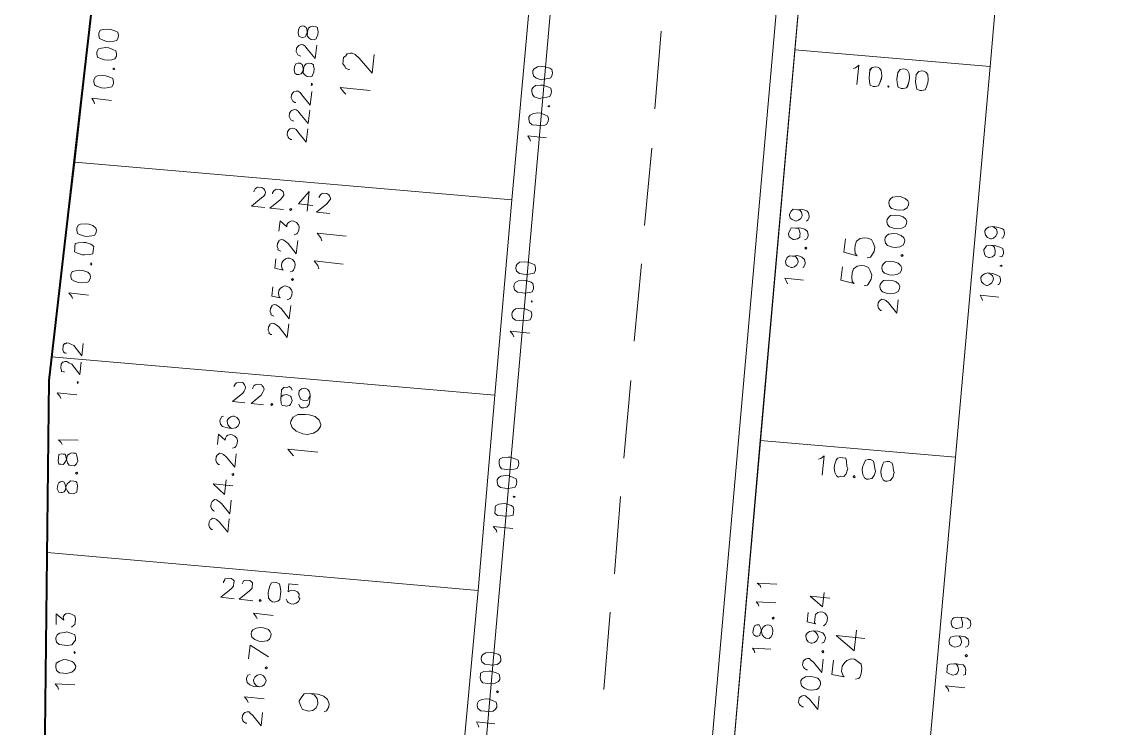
# Model space of a CAD drawing. Header units: metres. Extents: x -977055 to 805873, y -1033982 to 242021.
# Drawn here: x 2360.4 to 2416.5, y 555.5 to 591.7 of the extents above; entities that cross this region are included whole.
import ezdxf

# ---------------------------------------------------------------- set-up
doc = ezdxf.new("R2010")
doc.units = ezdxf.units.M
for name, color, linetype in [('PDF_acera', 7, 'Continuous'), ('PDF_areas por lote', 7, 'Continuous'), ('PDF_COTAS', 7, 'Continuous'), ('PDF_linea de centro', 7, 'Continuous'), ('PDF_LOTES', 7, 'Continuous'), ('PDF_No. lotes', 7, 'Continuous'), ('PDF_Poligono Ceres', 7, 'Continuous')]:
    doc.layers.add(name, color=color, linetype=linetype)

# ---------------------------------------------------------------- blocks, each defined once
blk = doc.blocks.new('CALLE')
at = {"layer": 'PDF_acera', "lineweight": 9}
for points in [[(-252.9576, -89.201952), (-307.105344, -49.702464), (-306.046944, -17.865792), (-307.317024, -16.51104), (-314.76816, -16.257024), (-401.895648, -17.950464), (-475.348608, -28.280448), (-505.661184, -25.18992), (-527.252544, -16.595712), (-544.694976, -0.169344), (-560.697984, 15.706656), (-555.067296, 23.07312), (-538.30224, 6.435072), (-522.299232, -8.67888), (-503.417376, -16.172352), (-483.942816, -18.162144), (-475.517952, -19.008864), (-402.61536, -8.763552), (-314.725824, -7.070112), (-69.8544, -15.410304), (-68.457312, -14.097888), (-67.94928, 1.100736)], [(-560.697984, 15.706656), (-561.248352, 15.02928), (-545.28768, -0.804384), (-527.633568, -17.400096), (-505.872864, -26.03664), (-485.212896, -28.15344), (-475.306272, -29.169504), (-474.58656, -29.084832), (-401.853312, -18.83952), (-314.76816, -17.14608), (-307.698048, -17.400096), (-306.936, -18.20448), (-308.036736, -50.760864), (-307.14768, -50.760864), (-253.465632, -89.921664)]]:
    blk.add_lwpolyline(points, dxfattribs=at)
at = {"layer": 'PDF_areas por lote', "lineweight": 9}
for points in [[(-393.386112, 3.302208), (-393.386112, 3.344544), (-393.343776, 3.38688), (-393.30144, 3.429216), (-393.216768, 3.471552), (-393.08976, 3.471552), (-393.005088, 3.429216), (-392.962752, 3.38688), (-392.920416, 3.344544), (-392.920416, 3.259872), (-392.962752, 3.1752), (-393.047424, 3.048192), (-393.428448, 2.667168), (-392.87808, 2.667168)], [(-392.624064, 3.302208), (-392.624064, 3.344544), (-392.581728, 3.38688), (-392.539392, 3.429216), (-392.45472, 3.471552), (-392.327712, 3.471552), (-392.24304, 3.429216), (-392.200704, 3.38688), (-392.158368, 3.344544), (-392.158368, 3.259872), (-392.200704, 3.1752), (-392.285376, 3.048192), (-392.6664, 2.667168), (-392.116032, 2.667168)], [(-391.523328, 2.667168), (-391.523328, 3.471552), (-391.904352, 2.96352), (-391.311648, 2.96352)], [(-390.718944, 3.302208), (-390.718944, 3.344544), (-390.676608, 3.38688), (-390.634272, 3.429216), (-390.5496, 3.471552), (-390.422592, 3.471552), (-390.33792, 3.429216), (-390.295584, 3.38688), (-390.253248, 3.344544), (-390.253248, 3.259872), (-390.295584, 3.1752), (-390.380256, 3.048192), (-390.76128, 2.667168), (-390.210912, 2.667168)], [(-389.91456, 3.471552), (-389.4912, 3.471552), (-389.70288, 3.1752), (-389.618208, 3.1752), (-389.533536, 3.132864), (-389.4912, 3.090528), (-389.448864, 2.96352), (-389.448864, 2.921184), (-389.4912, 2.794176), (-389.575872, 2.709504), (-389.660544, 2.667168), (-389.787552, 2.667168), (-389.91456, 2.709504), (-389.956896, 2.75184), (-389.999232, 2.836512)], [(-388.729152, 3.344544), (-388.771488, 3.429216), (-388.898496, 3.471552), (-388.940832, 3.471552), (-389.06784, 3.429216), (-389.152512, 3.344544), (-389.194848, 3.132864), (-389.194848, 2.96352), (-389.152512, 2.794176), (-389.06784, 2.709504), (-388.940832, 2.667168), (-388.898496, 2.667168), (-388.813824, 2.709504), (-388.729152, 2.794176), (-388.686816, 2.921184), (-388.686816, 2.96352), (-388.729152, 3.048192), (-388.813824, 3.132864), (-388.898496, 3.1752), (-388.940832, 3.1752), (-389.06784, 3.132864), (-389.152512, 3.048192), (-389.194848, 2.96352)], [(-385.215264, 1.735776), (-385.215264, 1.778112), (-385.172928, 1.862784), (-385.130592, 1.862784), (-385.04592, 1.90512), (-384.918912, 1.90512), (-384.83424, 1.862784), (-384.791904, 1.862784), (-384.749568, 1.778112), (-384.749568, 1.69344), (-384.791904, 1.608768), (-384.876576, 1.48176), (-385.2576, 1.100736), (-384.707232, 1.100736)], [(-384.453216, 1.735776), (-384.453216, 1.778112), (-384.41088, 1.862784), (-384.368544, 1.862784), (-384.283872, 1.90512), (-384.156864, 1.90512), (-384.072192, 1.862784), (-384.029856, 1.862784), (-383.98752, 1.778112), (-383.98752, 1.69344), (-384.029856, 1.608768), (-384.114528, 1.48176), (-384.495552, 1.100736), (-383.945184, 1.100736)], [(-383.267808, 1.90512), (-383.648832, 1.90512), (-383.691168, 1.566432), (-383.648832, 1.608768), (-383.521824, 1.651104), (-383.394816, 1.651104), (-383.310144, 1.608768), (-383.225472, 1.524096), (-383.183136, 1.439424), (-383.183136, 1.354752), (-383.225472, 1.227744), (-383.310144, 1.143072), (-383.394816, 1.100736), (-383.521824, 1.100736), (-383.648832, 1.143072), (-383.691168, 1.185408), (-383.733504, 1.27008)], [(-382.124736, 1.90512), (-382.50576, 1.90512), (-382.548096, 1.566432), (-382.50576, 1.608768), (-382.378752, 1.651104), (-382.251744, 1.651104), (-382.167072, 1.608768), (-382.0824, 1.524096), (-382.040064, 1.439424), (-382.040064, 1.354752), (-382.0824, 1.227744), (-382.167072, 1.143072), (-382.251744, 1.100736), (-382.378752, 1.100736), (-382.50576, 1.143072), (-382.548096, 1.185408), (-382.590432, 1.27008)], [(-381.786048, 1.735776), (-381.786048, 1.778112), (-381.743712, 1.862784), (-381.701376, 1.862784), (-381.616704, 1.90512), (-381.489696, 1.90512), (-381.405024, 1.862784), (-381.362688, 1.862784), (-381.320352, 1.778112), (-381.320352, 1.69344), (-381.362688, 1.608768), (-381.44736, 1.48176), (-381.828384, 1.100736), (-381.278016, 1.100736)], [(-380.981664, 1.90512), (-380.558304, 1.90512), (-380.769984, 1.608768), (-380.685312, 1.608768), (-380.60064, 1.566432), (-380.558304, 1.524096), (-380.515968, 1.439424), (-380.515968, 1.354752), (-380.558304, 1.227744), (-380.642976, 1.143072), (-380.727648, 1.100736), (-380.854656, 1.100736), (-380.981664, 1.143072), (-381.024, 1.185408), (-381.066336, 1.27008)], [(-377.21376, 1.778112), (-377.21376, 1.820448), (-377.171424, 1.90512), (-377.129088, 1.947456), (-377.044416, 1.989792), (-376.917408, 1.989792), (-376.832736, 1.947456), (-376.7904, 1.90512), (-376.748064, 1.820448), (-376.748064, 1.735776), (-376.7904, 1.651104), (-376.875072, 1.566432), (-377.256096, 1.185408), (-376.705728, 1.185408)], [(-376.451712, 1.778112), (-376.451712, 1.820448), (-376.409376, 1.90512), (-376.36704, 1.947456), (-376.282368, 1.989792), (-376.15536, 1.989792), (-376.070688, 1.947456), (-376.028352, 1.90512), (-375.986016, 1.820448), (-375.986016, 1.735776), (-376.028352, 1.651104), (-376.113024, 1.566432), (-376.494048, 1.185408), (-375.94368, 1.185408)], [(-375.689664, 1.778112), (-375.689664, 1.820448), (-375.647328, 1.90512), (-375.604992, 1.947456), (-375.52032, 1.989792), (-375.393312, 1.989792), (-375.30864, 1.947456), (-375.266304, 1.90512), (-375.223968, 1.820448), (-375.223968, 1.735776), (-375.266304, 1.651104), (-375.350976, 1.566432), (-375.732, 1.185408), (-375.181632, 1.185408)], [(-373.784544, 1.778112), (-373.784544, 1.820448), (-373.742208, 1.90512), (-373.699872, 1.947456), (-373.6152, 1.989792), (-373.488192, 1.989792), (-373.40352, 1.947456), (-373.361184, 1.90512), (-373.318848, 1.820448), (-373.318848, 1.735776), (-373.361184, 1.651104), (-373.445856, 1.566432), (-373.82688, 1.185408), (-373.276512, 1.185408)], [(-401.091264, 1.0584), (-401.091264, 1.100736), (-401.048928, 1.185408), (-401.006592, 1.227744), (-400.92192, 1.27008), (-400.794912, 1.27008), (-400.71024, 1.227744), (-400.667904, 1.185408), (-400.625568, 1.100736), (-400.625568, 1.016064), (-400.667904, 0.973728), (-400.752576, 0.84672), (-401.1336, 0.465696), (-400.583232, 0.465696)], [(-400.244544, 1.100736), (-400.159872, 1.143072), (-400.032864, 1.27008), (-400.032864, 0.465696)], [(-399.101472, 1.143072), (-399.143808, 1.227744), (-399.270816, 1.27008), (-399.313152, 1.27008), (-399.44016, 1.227744), (-399.524832, 1.100736), (-399.567168, 0.931392), (-399.567168, 0.719712), (-399.524832, 0.592704), (-399.44016, 0.508032), (-399.313152, 0.465696), (-399.270816, 0.465696), (-399.186144, 0.508032), (-399.101472, 0.592704), (-399.059136, 0.677376), (-399.059136, 0.719712), (-399.101472, 0.84672), (-399.186144, 0.931392), (-399.270816, 0.973728), (-399.313152, 0.973728), (-399.44016, 0.931392), (-399.524832, 0.84672), (-399.567168, 0.719712)], [(-398.297088, 0.465696), (-397.916064, 1.27008), (-398.466432, 1.27008)], [(-396.815328, 1.100736), (-396.730656, 1.143072), (-396.603648, 1.27008), (-396.603648, 0.465696)], [(-398.000736, -21.464352), (-398.000736, -21.422016), (-397.9584, -21.337344), (-397.916064, -21.295008), (-397.831392, -21.252672), (-397.662048, -21.252672), (-397.619712, -21.295008), (-397.577376, -21.337344), (-397.53504, -21.422016), (-397.53504, -21.506688), (-397.577376, -21.549024), (-397.662048, -21.676032), (-398.043072, -22.057056), (-397.492704, -22.057056)], [(-396.47664, -21.464352), (-396.47664, -21.422016), (-396.434304, -21.337344), (-396.391968, -21.295008), (-396.307296, -21.252672), (-396.137952, -21.252672), (-396.095616, -21.295008), (-396.05328, -21.337344), (-396.010944, -21.422016), (-396.010944, -21.506688), (-396.05328, -21.549024), (-396.137952, -21.676032), (-396.518976, -22.057056), (-395.968608, -22.057056)], [(-394.867872, -21.549024), (-394.910208, -21.633696), (-394.99488, -21.718368), (-395.079552, -21.760704), (-395.121888, -21.760704), (-395.248896, -21.718368), (-395.333568, -21.633696), (-395.375904, -21.549024), (-395.375904, -21.506688), (-395.333568, -21.37968), (-395.248896, -21.295008), (-395.121888, -21.252672), (-395.079552, -21.252672), (-394.99488, -21.295008), (-394.910208, -21.37968), (-394.867872, -21.549024), (-394.867872, -21.718368), (-394.910208, -21.930048), (-394.99488, -22.01472), (-395.079552, -22.057056), (-395.164224, -22.057056), (-395.291232, -22.01472), (-395.333568, -21.930048)], [(-394.14816, -21.252672), (-394.529184, -21.252672), (-394.57152, -21.59136), (-394.529184, -21.549024), (-394.402176, -21.549024), (-394.275168, -21.549024), (-394.190496, -21.549024), (-394.105824, -21.633696), (-394.063488, -21.760704), (-394.063488, -21.845376), (-394.105824, -21.930048), (-394.190496, -22.01472), (-394.275168, -22.057056), (-394.402176, -22.057056), (-394.529184, -22.01472), (-394.57152, -21.972384), (-394.613856, -21.930048)], [(-393.470784, -22.057056), (-393.470784, -21.252672), (-393.851808, -21.80304), (-393.259104, -21.80304)], [(-381.574368, -22.903776), (-381.574368, -22.86144), (-381.532032, -22.819104), (-381.489696, -22.776768), (-381.405024, -22.734432), (-381.278016, -22.734432), (-381.193344, -22.776768), (-381.151008, -22.819104), (-381.108672, -22.86144), (-381.108672, -22.946112), (-381.151008, -23.030784), (-381.23568, -23.157792), (-381.616704, -23.538816), (-381.066336, -23.538816)]]:
    blk.add_lwpolyline(points, dxfattribs=at)
for points in [[(-391.057632, 2.75184), (-391.099968, 2.709504), (-391.057632, 2.667168), (-391.015296, 2.709504)], [(-374.377248, 1.989792), (-374.504256, 1.947456), (-374.546592, 1.862784), (-374.546592, 1.778112), (-374.504256, 1.69344), (-374.419584, 1.651104), (-374.25024, 1.608768), (-374.165568, 1.608768), (-374.080896, 1.524096), (-374.03856, 1.439424), (-374.03856, 1.312416), (-374.080896, 1.227744), (-374.123232, 1.227744), (-374.25024, 1.185408), (-374.377248, 1.185408), (-374.504256, 1.227744), (-374.546592, 1.227744), (-374.588928, 1.312416), (-374.588928, 1.439424), (-374.546592, 1.524096), (-374.46192, 1.608768), (-374.334912, 1.608768), (-374.207904, 1.651104), (-374.123232, 1.69344), (-374.080896, 1.778112), (-374.080896, 1.862784), (-374.123232, 1.947456), (-374.25024, 1.989792)], [(-372.853152, 1.989792), (-372.98016, 1.947456), (-373.022496, 1.862784), (-373.022496, 1.778112), (-372.98016, 1.69344), (-372.895488, 1.651104), (-372.726144, 1.608768), (-372.641472, 1.608768), (-372.5568, 1.524096), (-372.514464, 1.439424), (-372.514464, 1.312416), (-372.5568, 1.227744), (-372.599136, 1.227744), (-372.726144, 1.185408), (-372.853152, 1.185408), (-372.98016, 1.227744), (-373.022496, 1.227744), (-373.064832, 1.312416), (-373.064832, 1.439424), (-373.022496, 1.524096), (-372.937824, 1.608768), (-372.810816, 1.608768), (-372.683808, 1.651104), (-372.599136, 1.69344), (-372.5568, 1.778112), (-372.5568, 1.862784), (-372.599136, 1.947456), (-372.726144, 1.989792)], [(-397.450368, 1.27008), (-397.577376, 1.227744), (-397.662048, 1.100736), (-397.704384, 0.931392), (-397.704384, 0.804384), (-397.662048, 0.592704), (-397.577376, 0.508032), (-397.450368, 0.465696), (-397.365696, 0.465696), (-397.281024, 0.508032), (-397.196352, 0.592704), (-397.154016, 0.804384), (-397.154016, 0.931392), (-397.196352, 1.100736), (-397.281024, 1.227744), (-397.365696, 1.27008)], [(-382.886784, 1.185408), (-382.92912, 1.143072), (-382.886784, 1.100736), (-382.844448, 1.143072)], [(-374.88528, 1.227744), (-374.927616, 1.227744), (-374.88528, 1.185408), (-374.842944, 1.227744)], [(-398.762784, 0.550368), (-398.80512, 0.508032), (-398.762784, 0.465696), (-398.720448, 0.508032)], [(-397.027008, -21.252672), (-397.154016, -21.295008), (-397.238688, -21.422016), (-397.281024, -21.59136), (-397.281024, -21.718368), (-397.238688, -21.930048), (-397.154016, -22.01472), (-397.027008, -22.057056), (-396.942336, -22.057056), (-396.857664, -22.01472), (-396.772992, -21.930048), (-396.730656, -21.718368), (-396.730656, -21.59136), (-396.772992, -21.422016), (-396.857664, -21.295008), (-396.942336, -21.252672)], [(-395.672256, -21.972384), (-395.714592, -22.01472), (-395.672256, -22.057056), (-395.62992, -22.01472)], [(-380.60064, -22.734432), (-380.727648, -22.776768), (-380.81232, -22.86144), (-380.854656, -23.07312), (-380.854656, -23.200128), (-380.81232, -23.369472), (-380.727648, -23.49648), (-380.60064, -23.538816), (-380.515968, -23.538816), (-380.431296, -23.49648), (-380.346624, -23.369472), (-380.304288, -23.200128), (-380.304288, -23.07312), (-380.346624, -22.86144), (-380.431296, -22.776768), (-380.515968, -22.734432)], [(-379.838592, -22.734432), (-379.9656, -22.776768), (-380.050272, -22.86144), (-380.092608, -23.07312), (-380.092608, -23.200128), (-380.050272, -23.369472), (-379.9656, -23.49648), (-379.838592, -23.538816), (-379.75392, -23.538816), (-379.669248, -23.49648), (-379.584576, -23.369472), (-379.54224, -23.200128), (-379.54224, -23.07312), (-379.584576, -22.86144), (-379.669248, -22.776768), (-379.75392, -22.734432)], [(-378.69552, -22.734432), (-378.822528, -22.776768), (-378.9072, -22.86144), (-378.949536, -23.07312), (-378.949536, -23.200128), (-378.9072, -23.369472), (-378.822528, -23.49648), (-378.69552, -23.538816), (-378.610848, -23.538816), (-378.526176, -23.49648), (-378.441504, -23.369472), (-378.399168, -23.200128), (-378.399168, -23.07312), (-378.441504, -22.86144), (-378.526176, -22.776768), (-378.610848, -22.734432)], [(-377.933472, -22.734432), (-378.06048, -22.776768), (-378.145152, -22.86144), (-378.187488, -23.07312), (-378.187488, -23.200128), (-378.145152, -23.369472), (-378.06048, -23.49648), (-377.933472, -23.538816), (-377.8488, -23.538816), (-377.764128, -23.49648), (-377.679456, -23.369472), (-377.63712, -23.200128), (-377.63712, -23.07312), (-377.679456, -22.86144), (-377.764128, -22.776768), (-377.8488, -22.734432)], [(-377.171424, -22.734432), (-377.298432, -22.776768), (-377.383104, -22.86144), (-377.42544, -23.07312), (-377.42544, -23.200128), (-377.383104, -23.369472), (-377.298432, -23.49648), (-377.171424, -23.538816), (-377.086752, -23.538816), (-377.00208, -23.49648), (-376.917408, -23.369472), (-376.875072, -23.200128), (-376.875072, -23.07312), (-376.917408, -22.86144), (-377.00208, -22.776768), (-377.086752, -22.734432)], [(-379.245888, -23.454144), (-379.288224, -23.49648), (-379.245888, -23.538816), (-379.203552, -23.49648)]]:
    blk.add_lwpolyline(points, close=True, dxfattribs=at)
at = {"layer": 'PDF_COTAS', "lineweight": 9}
for points in [[(-391.269312, 9.864288), (-391.39632, 9.821952), (-391.39632, 9.73728), (-391.39632, 9.652608), (-391.353984, 9.610272), (-391.269312, 9.567936), (-391.142304, 9.5256), (-391.015296, 9.5256), (-390.930624, 9.440928), (-390.888288, 9.356256), (-390.888288, 9.271584), (-390.888288, 9.186912), (-390.930624, 9.144576), (-391.057632, 9.10224), (-391.18464, 9.059904), (-391.311648, 9.10224), (-391.353984, 9.144576), (-391.39632, 9.186912), (-391.39632, 9.31392), (-391.39632, 9.398592), (-391.311648, 9.483264), (-391.18464, 9.5256), (-391.057632, 9.567936), (-390.97296, 9.610272), (-390.97296, 9.694944), (-390.97296, 9.779616), (-391.015296, 9.864288), (-391.142304, 9.864288)], [(-383.733504, 10.16064), (-383.860512, 10.118304), (-383.902848, 9.991296), (-383.945184, 9.821952), (-383.945184, 9.694944), (-383.902848, 9.483264), (-383.860512, 9.398592), (-383.733504, 9.356256), (-383.648832, 9.356256), (-383.56416, 9.398592), (-383.479488, 9.483264), (-383.437152, 9.694944), (-383.437152, 9.821952), (-383.479488, 9.991296), (-383.521824, 10.118304), (-383.648832, 10.16064)], [(-382.590432, 10.118304), (-382.71744, 10.118304), (-382.759776, 9.991296), (-382.802112, 9.779616), (-382.802112, 9.694944), (-382.759776, 9.483264), (-382.71744, 9.356256), (-382.590432, 9.356256), (-382.50576, 9.356256), (-382.421088, 9.356256), (-382.336416, 9.483264), (-382.29408, 9.694944), (-382.29408, 9.779616), (-382.336416, 9.991296), (-382.378752, 10.118304), (-382.50576, 10.118304)], [(-381.828384, 10.118304), (-381.955392, 10.075968), (-381.997728, 9.991296), (-382.040064, 9.779616), (-382.040064, 9.694944), (-381.997728, 9.483264), (-381.955392, 9.356256), (-381.828384, 9.31392), (-381.743712, 9.31392), (-381.65904, 9.356256), (-381.574368, 9.483264), (-381.532032, 9.652608), (-381.532032, 9.779616), (-381.574368, 9.991296), (-381.616704, 10.075968), (-381.743712, 10.118304)], [(-375.732, 10.075968), (-375.859008, 10.033632), (-375.901344, 9.94896), (-375.94368, 9.73728), (-375.94368, 9.610272), (-375.901344, 9.440928), (-375.859008, 9.31392), (-375.732, 9.271584), (-375.647328, 9.271584), (-375.52032, 9.31392), (-375.477984, 9.440928), (-375.435648, 9.610272), (-375.435648, 9.73728), (-375.477984, 9.94896), (-375.52032, 10.033632), (-375.647328, 10.075968)], [(-374.588928, 10.075968), (-374.715936, 10.033632), (-374.758272, 9.906624), (-374.800608, 9.73728), (-374.800608, 9.610272), (-374.758272, 9.440928), (-374.715936, 9.31392), (-374.588928, 9.271584), (-374.504256, 9.271584), (-374.377248, 9.31392), (-374.334912, 9.440928), (-374.292576, 9.610272), (-374.292576, 9.73728), (-374.334912, 9.906624), (-374.377248, 10.033632), (-374.504256, 10.075968)], [(-373.82688, 10.075968), (-373.953888, 10.033632), (-373.996224, 9.906624), (-374.03856, 9.73728), (-374.03856, 9.610272), (-373.996224, 9.440928), (-373.953888, 9.31392), (-373.82688, 9.271584), (-373.742208, 9.271584), (-373.6152, 9.31392), (-373.572864, 9.440928), (-373.530528, 9.610272), (-373.530528, 9.73728), (-373.572864, 9.906624), (-373.6152, 10.033632), (-373.742208, 10.075968)], [(-392.412384, 9.779616), (-392.539392, 9.694944), (-392.539392, 9.610272), (-392.539392, 9.567936), (-392.497056, 9.483264), (-392.412384, 9.440928), (-392.285376, 9.440928), (-392.158368, 9.398592), (-392.073696, 9.31392), (-392.03136, 9.271584), (-392.03136, 9.144576), (-392.03136, 9.059904), (-392.073696, 9.017568), (-392.200704, 8.975232), (-392.327712, 8.975232), (-392.45472, 8.975232), (-392.497056, 9.017568), (-392.539392, 9.10224), (-392.539392, 9.229248), (-392.539392, 9.271584), (-392.45472, 9.356256), (-392.327712, 9.440928), (-392.200704, 9.483264), (-392.116032, 9.5256), (-392.073696, 9.610272), (-392.116032, 9.694944), (-392.158368, 9.73728), (-392.24304, 9.779616)], [(-388.00944, 9.440928), (-388.051776, 9.398592), (-388.00944, 9.398592), (-387.967104, 9.398592)], [(-383.1408, 9.398592), (-383.183136, 9.398592), (-383.1408, 9.356256), (-383.098464, 9.398592)], [(-399.65184, 9.059904), (-399.778848, 9.017568), (-399.86352, 8.89056), (-399.86352, 8.721216), (-399.86352, 8.594208), (-399.778848, 8.382528), (-399.694176, 8.297856), (-399.609504, 8.25552), (-399.524832, 8.25552), (-399.397824, 8.340192), (-399.355488, 8.424864), (-399.313152, 8.636544), (-399.313152, 8.763552), (-399.397824, 8.932896), (-399.482496, 9.059904), (-399.609504, 9.059904)], [(-398.508768, 9.186912), (-398.635776, 9.144576), (-398.720448, 9.017568), (-398.720448, 8.805888), (-398.720448, 8.67888), (-398.678112, 8.509536), (-398.551104, 8.424864), (-398.466432, 8.382528), (-398.38176, 8.382528), (-398.254752, 8.424864), (-398.212416, 8.551872), (-398.17008, 8.763552), (-398.212416, 8.848224), (-398.254752, 9.059904), (-398.339424, 9.144576), (-398.466432, 9.186912)], [(-391.692672, 9.10224), (-391.735008, 9.059904), (-391.692672, 9.017568), (-391.650336, 9.059904)], [(-375.139296, 9.356256), (-375.139296, 9.31392), (-375.139296, 9.271584), (-375.09696, 9.31392)], [(-398.974464, 8.382528), (-399.0168, 8.340192), (-398.974464, 8.340192), (-398.932128, 8.382528)], [(-380.092608, 2.582496), (-380.092608, 3.132864), (-379.711584, 2.75184), (-379.626912, 2.667168), (-379.54224, 2.624832), (-379.457568, 2.624832), (-379.372896, 2.667168), (-379.33056, 2.709504), (-379.288224, 2.794176), (-379.288224, 2.96352), (-379.33056, 3.005856), (-379.372896, 3.048192), (-379.457568, 3.090528), (-379.499904, 3.090528), (-379.457568, 3.090528), (-379.372896, 3.048192), (-379.33056, 3.005856), (-379.288224, 2.96352), (-379.288224, 2.794176), (-379.33056, 2.709504), (-379.372896, 2.667168), (-379.457568, 2.624832), (-379.54224, 2.624832), (-379.626912, 2.667168), (-379.711584, 2.75184), (-380.092608, 3.132864)], [(-388.094112, 2.54016), (-388.094112, 3.048192), (-387.713088, 2.667168), (-387.628416, 2.624832), (-387.543744, 2.582496), (-387.459072, 2.582496), (-387.3744, 2.624832), (-387.332064, 2.667168), (-387.289728, 2.709504), (-387.289728, 2.878848), (-387.332064, 2.96352), (-387.3744, 3.005856), (-387.459072, 3.048192), (-387.501408, 3.048192), (-387.459072, 3.048192), (-387.3744, 3.005856), (-387.332064, 2.96352), (-387.289728, 2.878848), (-387.289728, 2.709504), (-387.332064, 2.667168), (-387.3744, 2.624832), (-387.459072, 2.582496), (-387.543744, 2.582496), (-387.628416, 2.624832), (-387.713088, 2.667168), (-388.094112, 3.048192)], [(-396.095616, 2.1168), (-396.095616, 2.667168), (-395.714592, 2.286144), (-395.587584, 2.201472), (-395.545248, 2.201472), (-395.460576, 2.201472), (-395.375904, 2.201472), (-395.333568, 2.243808), (-395.291232, 2.32848), (-395.291232, 2.497824), (-395.333568, 2.582496), (-395.375904, 2.582496), (-395.460576, 2.624832), (-395.502912, 2.624832), (-395.460576, 2.624832), (-395.375904, 2.582496), (-395.333568, 2.582496), (-395.291232, 2.497824), (-395.291232, 2.32848), (-395.333568, 2.243808), (-395.375904, 2.201472), (-395.460576, 2.201472), (-395.545248, 2.201472), (-395.587584, 2.201472), (-395.714592, 2.286144), (-396.095616, 2.667168)], [(-388.094112, 1.778112), (-388.094112, 2.286144), (-387.713088, 1.90512), (-387.58608, 1.862784), (-387.501408, 1.820448), (-387.459072, 1.820448), (-387.3744, 1.862784), (-387.332064, 1.90512), (-387.289728, 1.947456), (-387.289728, 2.1168), (-387.332064, 2.201472), (-387.3744, 2.243808), (-387.459072, 2.286144), (-387.501408, 2.286144), (-387.459072, 2.286144), (-387.3744, 2.243808), (-387.332064, 2.201472), (-387.289728, 2.1168), (-387.289728, 1.947456), (-387.332064, 1.90512), (-387.3744, 1.862784), (-387.459072, 1.820448), (-387.501408, 1.820448), (-387.58608, 1.862784), (-387.713088, 1.90512), (-388.094112, 2.286144)], [(-380.092608, 1.820448), (-380.092608, 2.370816), (-379.711584, 1.989792), (-379.584576, 1.90512), (-379.499904, 1.862784), (-379.457568, 1.862784), (-379.372896, 1.90512), (-379.33056, 1.947456), (-379.288224, 2.032128), (-379.288224, 2.201472), (-379.33056, 2.243808), (-379.372896, 2.286144), (-379.457568, 2.32848), (-379.499904, 2.32848), (-379.457568, 2.32848), (-379.372896, 2.286144), (-379.33056, 2.243808), (-379.288224, 2.201472), (-379.288224, 2.032128), (-379.33056, 1.947456), (-379.372896, 1.90512), (-379.457568, 1.862784), (-379.499904, 1.862784), (-379.584576, 1.90512), (-379.711584, 1.989792), (-380.092608, 2.370816)], [(-396.095616, 1.354752), (-396.095616, 1.90512), (-395.714592, 1.524096), (-395.587584, 1.439424), (-395.502912, 1.439424), (-395.41824, 1.439424), (-395.375904, 1.439424), (-395.333568, 1.48176), (-395.291232, 1.566432), (-395.291232, 1.735776), (-395.333568, 1.820448), (-395.375904, 1.820448), (-395.460576, 1.862784), (-395.375904, 1.820448), (-395.333568, 1.820448), (-395.291232, 1.735776), (-395.291232, 1.566432), (-395.333568, 1.48176), (-395.375904, 1.439424), (-395.41824, 1.439424), (-395.502912, 1.439424), (-395.587584, 1.439424), (-395.714592, 1.524096), (-396.095616, 1.90512)], [(-388.00944, 1.439424), (-388.051776, 1.48176), (-388.094112, 1.439424), (-388.051776, 1.397088)], [(-388.00944, 1.439424), (-388.051776, 1.48176), (-388.094112, 1.439424), (-388.051776, 1.397088)], [(-380.007936, 1.524096), (-380.050272, 1.566432), (-380.092608, 1.524096), (-380.050272, 1.48176)], [(-380.007936, 1.524096), (-380.050272, 1.566432), (-380.092608, 1.524096), (-380.050272, 1.48176)], [(-396.010944, 1.0584), (-396.05328, 1.100736), (-396.095616, 1.0584), (-396.05328, 1.016064)], [(-396.010944, 1.0584), (-396.05328, 1.100736), (-396.095616, 1.0584), (-396.05328, 1.016064)], [(-387.79776, 1.100736), (-387.713088, 1.100736), (-387.628416, 1.016064), (-387.58608, 0.889056), (-387.58608, 0.84672), (-387.628416, 0.719712), (-387.670752, 0.677376), (-387.79776, 0.63504), (-387.840096, 0.63504), (-387.967104, 0.677376), (-388.00944, 0.719712), (-388.051776, 0.84672), (-388.051776, 0.889056), (-388.051776, 1.016064), (-387.967104, 1.0584), (-387.79776, 1.100736), (-387.628416, 1.100736), (-387.416736, 1.100736), (-387.289728, 1.016064), (-387.289728, 0.889056), (-387.247392, 0.804384), (-387.289728, 0.719712), (-387.3744, 0.677376), (-387.289728, 0.719712), (-387.247392, 0.804384), (-387.289728, 0.889056), (-387.289728, 1.016064), (-387.416736, 1.100736), (-387.628416, 1.100736), (-387.79776, 1.100736), (-387.967104, 1.0584), (-388.051776, 1.016064), (-388.051776, 0.889056), (-388.051776, 0.84672), (-388.00944, 0.719712), (-387.967104, 0.677376), (-387.840096, 0.63504), (-387.79776, 0.63504), (-387.670752, 0.677376), (-387.628416, 0.719712), (-387.58608, 0.84672), (-387.58608, 0.889056), (-387.628416, 1.016064), (-387.713088, 1.100736)], [(-379.796256, 0.63504), (-379.796256, 1.227744), (-379.245888, 0.84672), (-380.050272, 0.84672), (-379.245888, 0.84672), (-379.796256, 1.227744)], [(-395.248896, 0.550368), (-395.291232, 0.677376), (-395.41824, 0.719712), (-395.62992, 0.762048), (-395.714592, 0.762048), (-395.926272, 0.719712), (-396.010944, 0.63504), (-396.05328, 0.550368), (-396.05328, 0.465696), (-396.010944, 0.338688), (-395.926272, 0.254016), (-395.714592, 0.254016), (-395.587584, 0.254016), (-395.41824, 0.296352), (-395.291232, 0.338688), (-395.248896, 0.465696)], [(-395.248896, 0.550368), (-395.291232, 0.677376), (-395.41824, 0.719712), (-395.62992, 0.762048), (-395.714592, 0.762048), (-395.926272, 0.719712), (-396.010944, 0.63504), (-396.05328, 0.550368), (-396.05328, 0.465696), (-396.010944, 0.338688), (-395.926272, 0.254016), (-395.714592, 0.254016), (-395.587584, 0.254016), (-395.41824, 0.296352), (-395.291232, 0.338688), (-395.248896, 0.465696)], [(-380.050272, -0.084672), (-380.050272, 0.465696), (-379.669248, 0.084672), (-379.54224, 0), (-379.457568, -0.042336), (-379.415232, -0.042336), (-379.33056, 0), (-379.288224, 0.042336), (-379.245888, 0.127008), (-379.245888, 0.296352), (-379.288224, 0.338688), (-379.33056, 0.381024), (-379.415232, 0.42336), (-379.457568, 0.42336), (-379.415232, 0.42336), (-379.33056, 0.381024), (-379.288224, 0.338688), (-379.245888, 0.296352), (-379.245888, 0.127008), (-379.288224, 0.042336), (-379.33056, 0), (-379.415232, -0.042336), (-379.457568, -0.042336), (-379.54224, 0), (-379.669248, 0.084672), (-380.050272, 0.465696)], [(-395.883936, 0), (-395.968608, -0.042336), (-396.010944, -0.084672), (-396.05328, -0.21168), (-396.05328, -0.296352), (-396.010944, -0.42336), (-395.926272, -0.508032), (-395.799264, -0.550368), (-395.756928, -0.508032), (-395.62992, -0.508032), (-395.545248, -0.42336), (-395.502912, -0.296352), (-395.502912, -0.169344), (-395.545248, -0.084672), (-395.587584, -0.042336), (-395.248896, -0.042336), (-395.248896, -0.42336), (-395.248896, -0.042336), (-395.587584, -0.042336), (-395.545248, -0.084672), (-395.502912, -0.169344), (-395.502912, -0.296352), (-395.545248, -0.42336), (-395.62992, -0.508032), (-395.756928, -0.508032), (-395.799264, -0.550368), (-395.926272, -0.508032), (-396.010944, -0.42336), (-396.05328, -0.296352), (-396.05328, -0.21168), (-396.010944, -0.084672), (-395.968608, -0.042336)], [(-387.924768, 0.338688), (-388.00944, 0.296352), (-388.051776, 0.21168), (-388.051776, 0.127008), (-388.00944, 0), (-387.882432, -0.084672), (-387.713088, -0.084672), (-387.501408, -0.084672), (-387.3744, -0.042336), (-387.289728, 0.042336), (-387.247392, 0.127008), (-387.247392, 0.169344), (-387.289728, 0.296352), (-387.3744, 0.381024), (-387.501408, 0.381024), (-387.543744, 0.381024), (-387.628416, 0.338688), (-387.713088, 0.296352), (-387.755424, 0.169344), (-387.755424, 0.127008), (-387.713088, 0), (-387.628416, -0.042336), (-387.501408, -0.084672), (-387.628416, -0.042336), (-387.713088, 0), (-387.755424, 0.127008), (-387.755424, 0.169344), (-387.713088, 0.296352), (-387.628416, 0.338688), (-387.543744, 0.381024), (-387.501408, 0.381024), (-387.3744, 0.381024), (-387.289728, 0.296352), (-387.247392, 0.169344), (-387.247392, 0.127008), (-387.289728, 0.042336), (-387.3744, -0.042336), (-387.501408, -0.084672), (-387.713088, -0.084672), (-387.882432, -0.084672), (-388.00944, 0), (-388.051776, 0.127008), (-388.051776, 0.21168), (-388.00944, 0.296352)], [(-390.210912, -8.04384), (-390.33792, -8.086176), (-390.422592, -8.213184), (-390.422592, -8.382528), (-390.422592, -8.509536), (-390.380256, -8.67888), (-390.33792, -8.805888), (-390.210912, -8.848224), (-390.12624, -8.848224), (-389.999232, -8.805888), (-389.956896, -8.67888), (-389.91456, -8.509536), (-389.91456, -8.382528), (-389.956896, -8.170848), (-390.041568, -8.086176), (-390.12624, -8.04384)], [(-389.448864, -8.04384), (-389.575872, -8.086176), (-389.660544, -8.170848), (-389.660544, -8.382528), (-389.660544, -8.509536), (-389.618208, -8.67888), (-389.575872, -8.805888), (-389.448864, -8.848224), (-389.364192, -8.848224), (-389.237184, -8.805888), (-389.194848, -8.67888), (-389.152512, -8.4672), (-389.152512, -8.382528), (-389.194848, -8.170848), (-389.27952, -8.04384), (-389.364192, -8.04384)], [(-383.35248, -7.916832), (-383.479488, -7.959168), (-383.56416, -8.086176), (-383.56416, -8.25552), (-383.56416, -8.382528), (-383.521824, -8.551872), (-383.479488, -8.67888), (-383.35248, -8.721216), (-383.267808, -8.721216), (-383.1408, -8.67888), (-383.098464, -8.551872), (-383.056128, -8.382528), (-383.056128, -8.25552), (-383.098464, -8.04384), (-383.183136, -7.959168), (-383.267808, -7.916832)], [(-382.209408, -7.874496), (-382.336416, -7.916832), (-382.421088, -8.04384), (-382.421088, -8.25552), (-382.421088, -8.340192), (-382.378752, -8.551872), (-382.336416, -8.636544), (-382.209408, -8.67888), (-382.124736, -8.67888), (-381.997728, -8.636544), (-381.955392, -8.551872), (-381.913056, -8.340192), (-381.913056, -8.213184), (-381.955392, -8.04384), (-382.040064, -7.916832), (-382.124736, -7.874496)], [(-381.44736, -7.874496), (-381.574368, -7.916832), (-381.65904, -8.04384), (-381.65904, -8.213184), (-381.65904, -8.340192), (-381.616704, -8.509536), (-381.574368, -8.636544), (-381.44736, -8.67888), (-381.362688, -8.67888), (-381.23568, -8.636544), (-381.193344, -8.509536), (-381.151008, -8.340192), (-381.151008, -8.213184), (-381.193344, -8.001504), (-381.278016, -7.916832), (-381.362688, -7.874496)], [(-375.350976, -7.747488), (-375.477984, -7.789824), (-375.562656, -7.916832), (-375.562656, -8.086176), (-375.562656, -8.213184), (-375.52032, -8.424864), (-375.477984, -8.509536), (-375.350976, -8.551872), (-375.266304, -8.551872), (-375.139296, -8.509536), (-375.09696, -8.382528), (-375.054624, -8.213184), (-375.054624, -8.086176), (-375.09696, -7.916832), (-375.181632, -7.789824), (-375.266304, -7.747488)], [(-374.207904, -7.747488), (-374.334912, -7.789824), (-374.419584, -7.874496), (-374.46192, -8.086176), (-374.419584, -8.213184), (-374.377248, -8.382528), (-374.334912, -8.509536), (-374.207904, -8.551872), (-374.123232, -8.551872), (-373.996224, -8.509536), (-373.953888, -8.382528), (-373.911552, -8.170848), (-373.911552, -8.086176), (-373.953888, -7.874496), (-374.03856, -7.789824), (-374.123232, -7.747488)], [(-373.445856, -7.705152), (-373.572864, -7.747488), (-373.657536, -7.874496), (-373.699872, -8.086176), (-373.657536, -8.170848), (-373.6152, -8.382528), (-373.572864, -8.4672), (-373.445856, -8.509536), (-373.361184, -8.509536), (-373.234176, -8.4672), (-373.19184, -8.382528), (-373.149504, -8.170848), (-373.149504, -8.04384), (-373.19184, -7.874496), (-373.276512, -7.747488), (-373.361184, -7.705152)], [(-399.355488, -8.213184), (-399.482496, -8.25552), (-399.567168, -8.382528), (-399.567168, -8.551872), (-399.567168, -8.67888), (-399.524832, -8.89056), (-399.44016, -8.975232), (-399.355488, -9.017568), (-399.270816, -9.017568), (-399.143808, -8.975232), (-399.101472, -8.848224), (-399.059136, -8.67888), (-399.059136, -8.551872), (-399.101472, -8.382528), (-399.186144, -8.25552), (-399.270816, -8.213184)], [(-398.212416, -8.213184), (-398.339424, -8.25552), (-398.424096, -8.340192), (-398.424096, -8.551872), (-398.424096, -8.67888), (-398.38176, -8.848224), (-398.297088, -8.975232), (-398.212416, -9.017568), (-398.127744, -9.017568), (-398.000736, -8.975232), (-397.9584, -8.848224), (-397.916064, -8.636544), (-397.916064, -8.551872), (-397.9584, -8.340192), (-398.043072, -8.213184), (-398.127744, -8.213184)], [(-397.450368, -8.170848), (-397.577376, -8.213184), (-397.662048, -8.340192), (-397.662048, -8.551872), (-397.662048, -8.636544), (-397.619712, -8.848224), (-397.53504, -8.932896), (-397.450368, -8.975232), (-397.365696, -8.975232), (-397.238688, -8.932896), (-397.196352, -8.848224), (-397.154016, -8.636544), (-397.154016, -8.509536), (-397.196352, -8.340192), (-397.281024, -8.213184), (-397.365696, -8.170848)], [(-391.353984, -8.086176), (-391.480992, -8.086176), (-391.565664, -8.213184), (-391.565664, -8.424864), (-391.565664, -8.509536), (-391.523328, -8.721216), (-391.480992, -8.848224), (-391.353984, -8.848224), (-391.269312, -8.848224), (-391.142304, -8.805888), (-391.099968, -8.721216), (-391.057632, -8.509536), (-391.057632, -8.424864), (-391.099968, -8.213184), (-391.18464, -8.086176), (-391.269312, -8.086176)], [(-374.758272, -8.4672), (-374.758272, -8.509536), (-374.715936, -8.551872), (-374.715936, -8.509536)], [(-398.720448, -8.932896), (-398.762784, -8.975232), (-398.720448, -9.017568), (-398.678112, -8.975232)], [(-390.718944, -8.763552), (-390.76128, -8.805888), (-390.718944, -8.848224), (-390.718944, -8.805888)], [(-382.71744, -8.636544), (-382.759776, -8.67888), (-382.71744, -8.67888)], [(-395.20656, -19.093536), (-395.291232, -19.135872), (-395.333568, -19.220544), (-395.333568, -19.305216), (-395.291232, -19.389888), (-395.20656, -19.389888), (-395.079552, -19.432224), (-394.952544, -19.47456), (-394.867872, -19.559232), (-394.825536, -19.643904), (-394.825536, -19.728576), (-394.867872, -19.813248), (-394.910208, -19.855584), (-395.037216, -19.89792), (-395.164224, -19.89792), (-395.291232, -19.855584), (-395.333568, -19.813248), (-395.375904, -19.770912), (-395.375904, -19.643904), (-395.333568, -19.559232), (-395.248896, -19.47456), (-395.121888, -19.432224), (-394.99488, -19.389888), (-394.910208, -19.347552), (-394.867872, -19.305216), (-394.867872, -19.220544), (-394.910208, -19.135872), (-395.037216, -19.093536)], [(-379.372896, -19.516896), (-379.415232, -19.559232), (-379.372896, -19.601568), (-379.33056, -19.559232)], [(-394.529184, -19.813248), (-394.57152, -19.855584), (-394.529184, -19.89792), (-394.486848, -19.855584)], [(-388.517472, -21.210336), (-387.713088, -21.210336), (-387.840096, -21.083328), (-387.882432, -20.998656), (-387.840096, -21.083328), (-387.713088, -21.210336)], [(-372.514464, -20.913984), (-371.71008, -20.913984), (-371.837088, -20.786976), (-371.879424, -20.702304), (-371.837088, -20.786976), (-371.71008, -20.913984)], [(-371.71008, -21.59136), (-371.752416, -21.464352), (-371.837088, -21.37968), (-372.048768, -21.37968), (-372.175776, -21.37968), (-372.34512, -21.422016), (-372.472128, -21.464352), (-372.514464, -21.59136), (-372.514464, -21.676032), (-372.472128, -21.80304), (-372.34512, -21.845376), (-372.13344, -21.887712), (-372.048768, -21.887712), (-371.837088, -21.845376), (-371.752416, -21.760704), (-371.71008, -21.676032)], [(-371.71008, -21.59136), (-371.752416, -21.464352), (-371.879424, -21.37968), (-372.048768, -21.37968), (-372.175776, -21.37968), (-372.34512, -21.422016), (-372.472128, -21.464352), (-372.514464, -21.59136), (-372.514464, -21.676032), (-372.472128, -21.80304), (-372.34512, -21.845376), (-372.175776, -21.887712), (-372.048768, -21.887712), (-371.837088, -21.845376), (-371.752416, -21.760704), (-371.71008, -21.676032)], [(-387.713088, -21.887712), (-387.755424, -21.760704), (-387.840096, -21.718368), (-388.051776, -21.676032), (-388.178784, -21.676032), (-388.348128, -21.718368), (-388.475136, -21.80304), (-388.517472, -21.887712), (-388.475136, -21.972384), (-388.475136, -22.099392), (-388.348128, -22.184064), (-388.136448, -22.2264), (-388.051776, -22.184064), (-387.840096, -22.141728), (-387.713088, -22.099392), (-387.713088, -21.972384)], [(-387.713088, -21.887712), (-387.755424, -21.760704), (-387.840096, -21.718368), (-388.051776, -21.676032), (-388.178784, -21.676032), (-388.348128, -21.718368), (-388.475136, -21.80304), (-388.517472, -21.887712), (-388.475136, -21.972384), (-388.475136, -22.099392), (-388.348128, -22.184064), (-388.136448, -22.2264), (-388.051776, -22.184064), (-387.840096, -22.141728), (-387.713088, -22.099392), (-387.713088, -21.972384)], [(-372.429792, -22.2264), (-372.429792, -22.184064), (-372.472128, -22.2264)], [(-372.429792, -22.2264), (-372.472128, -22.184064), (-372.472128, -22.2264)], [(-388.390464, -22.522752), (-388.4328, -22.480416), (-388.475136, -22.522752), (-388.4328, -22.565088)], [(-388.390464, -22.522752), (-388.4328, -22.480416), (-388.475136, -22.522752), (-388.4328, -22.565088)], [(-371.667744, -22.734432), (-371.71008, -22.607424), (-371.837088, -22.522752), (-372.006432, -22.522752), (-372.13344, -22.522752), (-372.34512, -22.565088), (-372.429792, -22.607424), (-372.472128, -22.734432), (-372.472128, -22.819104), (-372.429792, -22.946112), (-372.302784, -22.988448), (-372.13344, -23.030784), (-372.006432, -23.030784), (-371.837088, -22.988448), (-371.71008, -22.903776), (-371.667744, -22.819104)], [(-371.667744, -22.734432), (-371.71008, -22.607424), (-371.837088, -22.522752), (-372.048768, -22.522752), (-372.13344, -22.522752), (-372.34512, -22.565088), (-372.429792, -22.607424), (-372.472128, -22.734432), (-372.472128, -22.819104), (-372.429792, -22.946112), (-372.34512, -22.988448), (-372.13344, -23.030784), (-372.006432, -23.030784), (-371.837088, -22.988448), (-371.71008, -22.903776), (-371.667744, -22.819104)], [(-387.670752, -23.030784), (-387.713088, -22.903776), (-387.840096, -22.86144), (-388.00944, -22.819104), (-388.136448, -22.819104), (-388.305792, -22.86144), (-388.4328, -22.946112), (-388.475136, -23.030784), (-388.475136, -23.115456), (-388.4328, -23.242464), (-388.305792, -23.327136), (-388.136448, -23.369472), (-388.00944, -23.327136), (-387.840096, -23.2848), (-387.713088, -23.242464), (-387.670752, -23.115456)], [(-387.670752, -23.030784), (-387.713088, -22.903776), (-387.840096, -22.86144), (-388.00944, -22.819104), (-388.136448, -22.819104), (-388.305792, -22.86144), (-388.4328, -22.946112), (-388.475136, -23.030784), (-388.475136, -23.115456), (-388.4328, -23.242464), (-388.305792, -23.327136), (-388.136448, -23.369472), (-388.00944, -23.327136), (-387.840096, -23.2848), (-387.713088, -23.242464), (-387.670752, -23.115456)], [(-387.670752, -23.792832), (-387.713088, -23.665824), (-387.79776, -23.623488), (-388.00944, -23.581152), (-388.136448, -23.581152), (-388.305792, -23.623488), (-388.4328, -23.70816), (-388.475136, -23.792832), (-388.475136, -23.877504), (-388.4328, -24.004512), (-388.305792, -24.089184), (-388.094112, -24.13152), (-388.00944, -24.089184), (-387.79776, -24.046848), (-387.713088, -24.004512), (-387.670752, -23.877504)], [(-387.670752, -23.792832), (-387.713088, -23.665824), (-387.79776, -23.623488), (-388.00944, -23.581152), (-388.136448, -23.581152), (-388.305792, -23.623488), (-388.4328, -23.70816), (-388.475136, -23.792832), (-388.475136, -23.877504), (-388.4328, -24.004512), (-388.305792, -24.089184), (-388.094112, -24.13152), (-388.00944, -24.089184), (-387.79776, -24.046848), (-387.713088, -24.004512), (-387.670752, -23.877504)], [(-371.667744, -23.49648), (-371.71008, -23.369472), (-371.837088, -23.2848), (-372.006432, -23.2848), (-372.13344, -23.2848), (-372.302784, -23.327136), (-372.429792, -23.369472), (-372.472128, -23.49648), (-372.472128, -23.581152), (-372.429792, -23.70816), (-372.302784, -23.750496), (-372.13344, -23.792832), (-372.006432, -23.792832), (-371.794752, -23.750496), (-371.71008, -23.665824), (-371.667744, -23.581152)], [(-371.667744, -23.49648), (-371.71008, -23.369472), (-371.837088, -23.2848), (-372.006432, -23.2848), (-372.13344, -23.2848), (-372.302784, -23.327136), (-372.429792, -23.369472), (-372.472128, -23.49648), (-372.472128, -23.581152), (-372.429792, -23.70816), (-372.302784, -23.750496), (-372.13344, -23.792832), (-372.006432, -23.792832), (-371.794752, -23.750496), (-371.71008, -23.665824), (-371.667744, -23.581152)], [(-379.245888, -27.5184), (-379.245888, -27.560736), (-379.245888, -27.603072), (-379.203552, -27.560736)], [(-395.20656, -27.814752), (-395.248896, -27.857088), (-395.20656, -27.899424), (-395.164224, -27.857088)]]:
    blk.add_lwpolyline(points, close=True, dxfattribs=at)
for points in [[(-390.591936, 9.779616), (-390.507264, 9.821952), (-390.422592, 9.94896), (-390.33792, 9.144576)], [(-388.729152, 10.033632), (-388.64448, 10.075968), (-388.517472, 10.202976), (-388.517472, 9.398592)], [(-387.628416, 9.991296), (-387.628416, 10.033632), (-387.628416, 10.118304), (-387.58608, 10.118304), (-387.501408, 10.16064), (-387.332064, 10.16064), (-387.247392, 10.118304), (-387.247392, 10.075968), (-387.205056, 10.033632), (-387.205056, 9.94896), (-387.247392, 9.864288), (-387.289728, 9.73728), (-387.670752, 9.356256), (-387.16272, 9.356256)], [(-386.866368, 9.991296), (-386.866368, 10.033632), (-386.866368, 10.075968), (-386.824032, 10.118304), (-386.73936, 10.16064), (-386.570016, 10.16064), (-386.485344, 10.118304), (-386.485344, 10.075968), (-386.443008, 10.033632), (-386.443008, 9.94896), (-386.485344, 9.864288), (-386.52768, 9.73728), (-386.908704, 9.356256), (-386.400672, 9.356256)], [(-384.62256, 9.991296), (-384.537888, 10.033632), (-384.41088, 10.16064), (-384.41088, 9.356256)], [(-376.621056, 9.94896), (-376.536384, 9.991296), (-376.409376, 10.075968), (-376.409376, 9.271584)], [(-400.540896, 8.848224), (-400.456224, 8.89056), (-400.329216, 9.017568), (-400.28688, 8.213184)], [(-397.916064, 9.229248), (-397.492704, 9.271584), (-397.704384, 8.932896), (-397.577376, 8.975232), (-397.492704, 8.932896), (-397.450368, 8.89056), (-397.408032, 8.763552), (-397.408032, 8.721216), (-397.450368, 8.594208), (-397.492704, 8.509536), (-397.619712, 8.4672), (-397.74672, 8.4672), (-397.831392, 8.4672), (-397.873728, 8.509536), (-397.9584, 8.594208)], [(-384.241536, -8.086176), (-384.156864, -8.04384), (-384.029856, -7.916832), (-384.029856, -8.721216)], [(-376.240032, -7.916832), (-376.15536, -7.874496), (-376.028352, -7.789824), (-376.028352, -8.551872)], [(-400.244544, -8.382528), (-400.159872, -8.340192), (-400.032864, -8.25552), (-400.032864, -9.017568)], [(-392.24304, -8.25552), (-392.158368, -8.213184), (-392.03136, -8.086176), (-392.03136, -8.89056)], [(-377.8488, -19.0512), (-377.8488, -19.135872), (-377.933472, -19.220544), (-378.06048, -19.26288), (-378.102816, -19.26288), (-378.187488, -19.220544), (-378.27216, -19.135872), (-378.314496, -19.0512), (-378.314496, -19.008864), (-378.27216, -18.881856), (-378.229824, -18.797184), (-378.102816, -18.754848), (-378.06048, -18.754848), (-377.933472, -18.797184), (-377.8488, -18.881856), (-377.8488, -19.0512), (-377.806464, -19.220544), (-377.8488, -19.432224), (-377.933472, -19.516896), (-378.06048, -19.559232), (-378.102816, -19.559232), (-378.229824, -19.516896), (-378.27216, -19.47456)], [(-396.010944, -19.26288), (-395.926272, -19.220544), (-395.8416, -19.135872), (-395.799264, -19.89792)], [(-394.105824, -19.220544), (-394.021152, -19.178208), (-393.93648, -19.093536), (-393.894144, -19.89792)], [(-393.343776, -19.220544), (-393.259104, -19.178208), (-393.174432, -19.0512), (-393.132096, -19.855584)], [(-380.896992, -18.966528), (-380.81232, -18.924192), (-380.685312, -18.83952), (-380.685312, -19.601568)], [(-379.75392, -19.0512), (-379.75392, -19.178208), (-379.838592, -19.26288), (-379.9656, -19.305216), (-380.007936, -19.305216), (-380.092608, -19.26288), (-380.17728, -19.178208), (-380.219616, -19.093536), (-380.219616, -19.0512), (-380.17728, -18.924192), (-380.134944, -18.83952), (-380.007936, -18.797184), (-379.9656, -18.797184), (-379.838592, -18.83952), (-379.75392, -18.924192), (-379.75392, -19.0512), (-379.711584, -19.26288), (-379.75392, -19.432224), (-379.838592, -19.559232), (-379.9656, -19.601568), (-380.007936, -19.601568), (-380.134944, -19.559232), (-380.17728, -19.516896)], [(-378.610848, -19.0512), (-378.610848, -19.178208), (-378.69552, -19.220544), (-378.822528, -19.26288), (-378.864864, -19.26288), (-378.949536, -19.26288), (-379.034208, -19.178208), (-379.076544, -19.0512), (-379.076544, -19.008864), (-379.034208, -18.924192), (-378.991872, -18.83952), (-378.864864, -18.797184), (-378.822528, -18.797184), (-378.69552, -18.83952), (-378.610848, -18.881856), (-378.610848, -19.0512), (-378.568512, -19.220544), (-378.610848, -19.432224), (-378.69552, -19.559232), (-378.822528, -19.601568), (-378.864864, -19.601568), (-378.991872, -19.559232), (-379.034208, -19.47456)], [(-379.584576, -27.052704), (-379.626912, -27.179712), (-379.669248, -27.264384), (-379.796256, -27.30672), (-379.838592, -27.30672), (-379.9656, -27.264384), (-380.050272, -27.179712), (-380.092608, -27.09504), (-380.092608, -27.052704), (-380.050272, -26.925696), (-379.9656, -26.841024), (-379.838592, -26.798688), (-379.796256, -26.798688), (-379.711584, -26.841024), (-379.626912, -26.925696), (-379.584576, -27.052704), (-379.584576, -27.264384), (-379.626912, -27.433728), (-379.669248, -27.560736), (-379.796256, -27.603072), (-379.880928, -27.603072), (-380.007936, -27.560736), (-380.007936, -27.5184)], [(-378.441504, -27.052704), (-378.48384, -27.179712), (-378.526176, -27.222048), (-378.653184, -27.264384), (-378.69552, -27.264384), (-378.822528, -27.264384), (-378.9072, -27.179712), (-378.949536, -27.052704), (-378.949536, -27.010368), (-378.9072, -26.88336), (-378.822528, -26.841024), (-378.69552, -26.798688), (-378.653184, -26.798688), (-378.568512, -26.841024), (-378.48384, -26.88336), (-378.441504, -27.052704), (-378.441504, -27.222048), (-378.48384, -27.433728), (-378.526176, -27.560736), (-378.653184, -27.603072), (-378.737856, -27.603072), (-378.864864, -27.560736), (-378.864864, -27.476064)], [(-377.679456, -27.052704), (-377.721792, -27.137376), (-377.764128, -27.222048), (-377.891136, -27.264384), (-377.933472, -27.264384), (-378.06048, -27.222048), (-378.145152, -27.137376), (-378.187488, -27.052704), (-378.187488, -27.010368), (-378.145152, -26.88336), (-378.06048, -26.798688), (-377.933472, -26.756352), (-377.891136, -26.756352), (-377.806464, -26.798688), (-377.721792, -26.88336), (-377.679456, -27.052704), (-377.679456, -27.222048), (-377.721792, -27.433728), (-377.764128, -27.5184), (-377.891136, -27.560736), (-377.975808, -27.560736), (-378.102816, -27.5184), (-378.102816, -27.476064)], [(-396.730656, -27.30672), (-396.645984, -27.264384), (-396.518976, -27.137376), (-396.518976, -27.94176)], [(-395.587584, -27.391392), (-395.587584, -27.476064), (-395.672256, -27.560736), (-395.799264, -27.603072), (-395.8416, -27.603072), (-395.968608, -27.560736), (-396.010944, -27.5184), (-396.05328, -27.391392), (-396.05328, -27.349056), (-396.010944, -27.222048), (-395.968608, -27.137376), (-395.8416, -27.137376), (-395.799264, -27.137376), (-395.672256, -27.137376), (-395.62992, -27.222048), (-395.587584, -27.391392), (-395.587584, -27.560736), (-395.587584, -27.772416), (-395.672256, -27.857088), (-395.799264, -27.899424), (-395.883936, -27.899424), (-395.968608, -27.899424), (-396.010944, -27.814752)], [(-394.444512, -27.349056), (-394.444512, -27.476064), (-394.529184, -27.560736), (-394.656192, -27.603072), (-394.698528, -27.603072), (-394.825536, -27.560736), (-394.867872, -27.476064), (-394.910208, -27.349056), (-394.867872, -27.222048), (-394.825536, -27.137376), (-394.698528, -27.09504), (-394.656192, -27.09504), (-394.529184, -27.137376), (-394.486848, -27.222048), (-394.444512, -27.349056), (-394.444512, -27.560736), (-394.444512, -27.73008), (-394.529184, -27.857088), (-394.656192, -27.899424), (-394.740864, -27.899424), (-394.825536, -27.857088), (-394.867872, -27.772416)], [(-393.682464, -27.349056), (-393.682464, -27.476064), (-393.767136, -27.5184), (-393.894144, -27.560736), (-393.93648, -27.560736), (-394.063488, -27.560736), (-394.105824, -27.476064), (-394.14816, -27.349056), (-394.14816, -27.30672), (-394.105824, -27.179712), (-394.063488, -27.137376), (-393.93648, -27.09504), (-393.894144, -27.09504), (-393.767136, -27.137376), (-393.7248, -27.179712), (-393.682464, -27.349056), (-393.682464, -27.5184), (-393.682464, -27.73008), (-393.767136, -27.857088), (-393.894144, -27.899424), (-393.978816, -27.899424), (-394.063488, -27.857088), (-394.105824, -27.772416)], [(-380.727648, -26.968032), (-380.642976, -26.925696), (-380.515968, -26.841024), (-380.515968, -27.603072)]]:
    blk.add_lwpolyline(points, dxfattribs=at)
at = {"layer": 'PDF_linea de centro', "lineweight": 9}
for points in [[(-380.727648, -12.954816), (-383.902848, -12.997152)], [(-375.986016, -12.870144), (-379.161216, -12.91248)], [(-371.202048, -12.743136), (-374.377248, -12.827808)], [(-394.99488, -13.208832), (-398.17008, -13.293504)], [(-390.253248, -13.12416), (-393.428448, -13.208832)], [(-385.511616, -13.039488), (-388.686816, -13.081824)]]:
    blk.add_lwpolyline(points, dxfattribs=at)
at = {"layer": 'PDF_LOTES', "lineweight": 20}
for points in [[(-395.037216, 9.906624), (-388.051776, 10.584), (-387.078048, 10.584), (-386.697024, -7.578144), (-394.698528, -7.747488)], [(-387.078048, 10.584), (-379.076544, 10.499328), (-378.69552, -7.4088), (-386.697024, -7.578144)], [(-379.076544, 10.499328), (-371.032704, 10.456992), (-370.694016, -7.281792), (-378.69552, -7.4088)], [(-403.03872, 9.144576), (-395.037216, 9.906624), (-394.698528, -7.747488), (-402.700032, -7.874496)], [(-387.3744, -18.543168), (-387.205056, -26.544672), (-403.208064, -26.841024), (-403.88544, -19.135872), (-401.853312, -18.83952), (-387.3744, -18.543168), (-387.205056, -26.544672), (-371.202048, -26.24832), (-371.371392, -18.246816)], [(-371.371392, -18.246816), (-371.202048, -26.24832), (-355.19904, -25.909632), (-355.368384, -17.950464)]]:
    blk.add_lwpolyline(points, close=True, dxfattribs=at)
at = {"layer": 'PDF_No. lotes', "lineweight": 20}
for points in [[(-390.041568, 0.338688), (-389.956896, 0.42336), (-389.787552, 0.592704), (-389.787552, -0.63504)], [(-382.336416, 0.127008), (-382.209408, 0.169344), (-382.040064, 0.338688), (-382.040064, -0.84672)], [(-381.193344, 0.127008), (-381.066336, 0.169344), (-380.896992, 0.338688), (-380.896992, -0.84672)], [(-375.139296, -0.21168), (-375.054624, -0.127008), (-374.88528, 0.042336), (-374.88528, -1.185408)], [(-374.123232, -0.254016), (-374.123232, -0.21168), (-374.080896, -0.084672), (-373.996224, -0.042336), (-373.911552, 0.042336), (-373.657536, 0.042336), (-373.572864, -0.042336), (-373.488192, -0.084672), (-373.445856, -0.21168), (-373.445856, -0.296352), (-373.488192, -0.42336), (-373.6152, -0.592704), (-374.165568, -1.185408), (-373.40352, -1.185408)], [(-399.609504, -1.397088), (-399.65184, -1.566432), (-399.778848, -1.69344), (-399.948192, -1.735776), (-399.990528, -1.735776), (-400.159872, -1.69344), (-400.28688, -1.566432), (-400.329216, -1.397088), (-400.329216, -1.354752), (-400.28688, -1.143072), (-400.159872, -1.0584), (-399.990528, -0.973728), (-399.948192, -0.973728), (-399.778848, -1.0584), (-399.65184, -1.143072), (-399.609504, -1.397088), (-399.609504, -1.69344), (-399.65184, -1.947456), (-399.778848, -2.1168), (-399.948192, -2.201472), (-400.0752, -2.201472), (-400.244544, -2.1168), (-400.28688, -2.032128)], [(-379.9656, -21.125664), (-380.515968, -21.125664), (-380.60064, -21.676032), (-380.515968, -21.59136), (-380.346624, -21.549024), (-380.17728, -21.549024), (-380.007936, -21.59136), (-379.880928, -21.718368), (-379.838592, -21.887712), (-379.838592, -22.01472), (-379.880928, -22.184064), (-380.007936, -22.268736), (-380.17728, -22.353408), (-380.346624, -22.353408), (-380.515968, -22.268736), (-380.60064, -22.2264), (-380.642976, -22.099392)], [(-378.822528, -21.125664), (-379.372896, -21.125664), (-379.457568, -21.676032), (-379.372896, -21.59136), (-379.203552, -21.549024), (-379.034208, -21.549024), (-378.864864, -21.59136), (-378.737856, -21.718368), (-378.69552, -21.887712), (-378.69552, -22.01472), (-378.737856, -22.184064), (-378.864864, -22.268736), (-379.034208, -22.353408), (-379.203552, -22.353408), (-379.372896, -22.268736), (-379.457568, -22.2264), (-379.499904, -22.099392)], [(-395.968608, -22.480416), (-396.561312, -22.480416), (-396.603648, -22.988448), (-396.561312, -22.946112), (-396.391968, -22.86144), (-396.180288, -22.86144), (-396.010944, -22.946112), (-395.926272, -23.030784), (-395.8416, -23.200128), (-395.8416, -23.327136), (-395.926272, -23.49648), (-396.010944, -23.623488), (-396.180288, -23.665824), (-396.391968, -23.665824), (-396.561312, -23.623488), (-396.603648, -23.581152), (-396.645984, -23.454144)], [(-394.952544, -23.665824), (-394.952544, -22.480416), (-395.502912, -23.2848), (-394.656192, -23.2848)]]:
    blk.add_lwpolyline(points, dxfattribs=at)
blk.add_lwpolyline([(-388.729152, 0.592704), (-388.898496, 0.508032), (-389.025504, 0.338688), (-389.110176, 0.042336), (-389.110176, -0.127008), (-389.025504, -0.381024), (-388.898496, -0.550368), (-388.729152, -0.63504), (-388.64448, -0.63504), (-388.475136, -0.550368), (-388.348128, -0.381024), (-388.305792, -0.127008), (-388.305792, 0.042336), (-388.348128, 0.338688), (-388.475136, 0.508032), (-388.64448, 0.592704)], close=True, dxfattribs=at)
at = {"layer": 'PDF_Poligono Ceres', "lineweight": 40}
blk.add_lwpolyline([(-469.252224, -0.465696), (-453.926592, 1.989792), (-437.457888, 3.259872), (-420.227136, 7.493472), (-388.051776, 10.584), (-353.590272, 10.329984), (-329.628096, 10.118304)], dxfattribs=at)

msp = doc.modelspace()

# ---------------------------------------------------------------- block references
at = {"xscale": 1.255773352820658, "yscale": 1.255773352820658, "zscale": 1.255773352820658, "rotation": 83.85573648860341}
msp.add_blockref('CALLE', (2427.15058, 1056.36283, 1015.371), dxfattribs=at)

doc.saveas('drawing.dxf')
